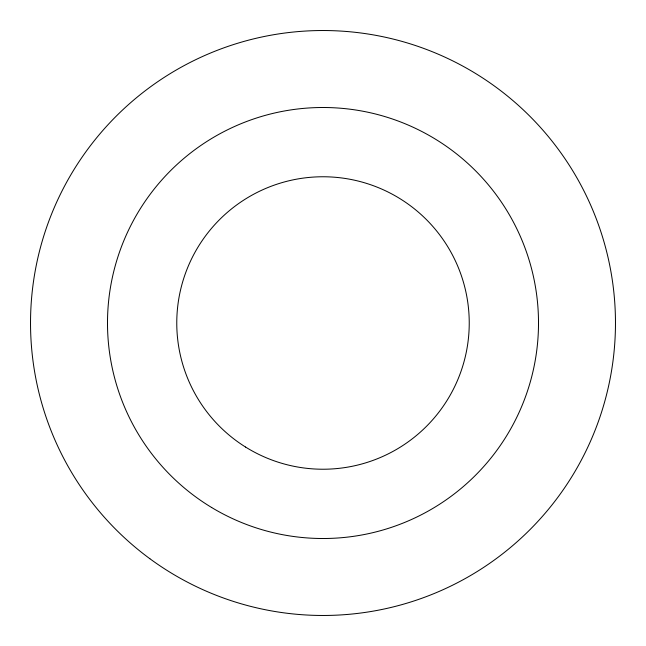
<?xml version="1.0" encoding="UTF-8"?>
<svg xmlns="http://www.w3.org/2000/svg" width="646" height="646" viewBox="0 0 646 646"><rect width="100%" height="100%" fill="white"/><g stroke="black" fill="none" stroke-linecap="round" stroke-linejoin="round"><path stroke-width="0.97" d="M149.832 558.693A292.468 292.468 0 0 0 613.7 355.122A292.468 292.468 0 0 0 205.468 55.185A292.468 292.468 0 0 0 149.832 558.693M245.569 447.048A146.238 146.238 0 0 0 469.149 328.031A146.238 146.238 0 0 0 254.282 193.913A146.238 146.238 0 0 0 245.569 447.048M211.678 507.53A215.506 215.506 0 0 0 538.465 327.142A215.506 215.506 0 0 0 218.857 134.336A215.506 215.506 0 0 0 211.678 507.53"/></g></svg>
